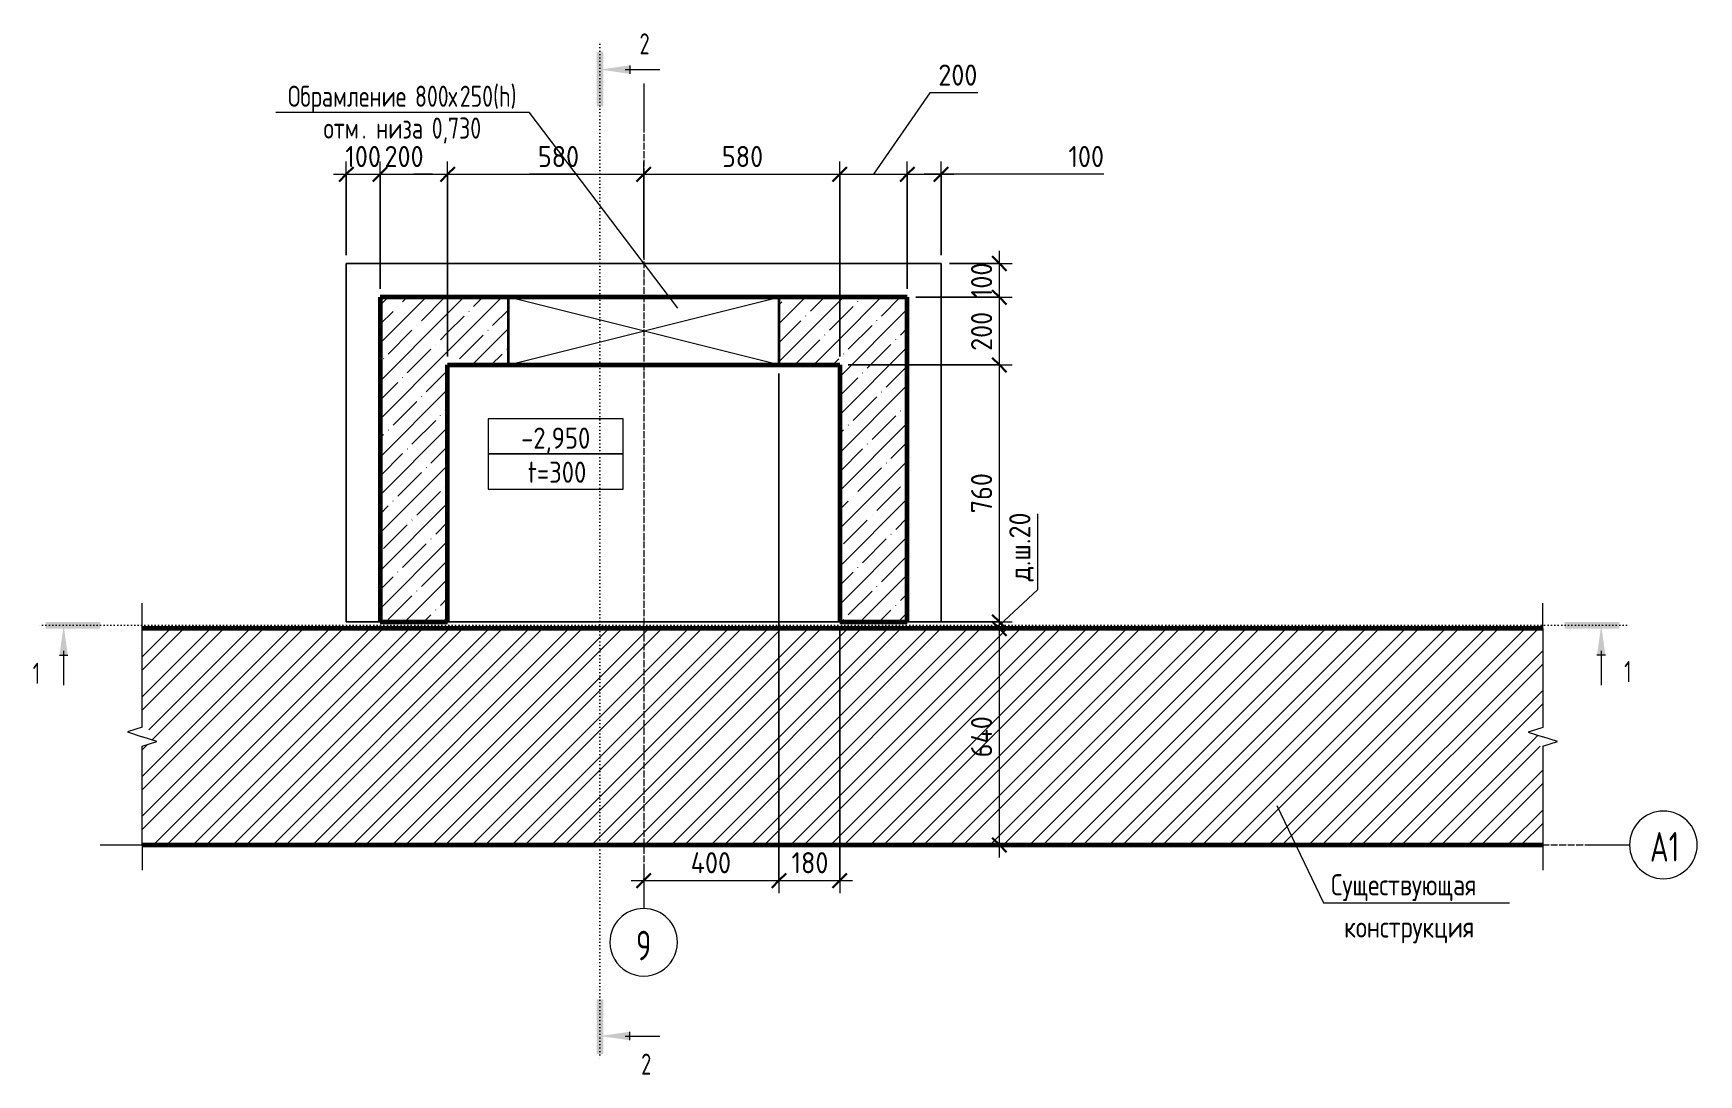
# Model space of a CAD drawing. Header units: millimetres. Extents: x 30199 to 68228, y -5153 to 33546.
# Drawn here: x 30199 to 35126, y 30465 to 33546 of the extents above.
import ezdxf

# ---------------------------------------------------------------- set-up
doc = ezdxf.new("R2010")
doc.units = ezdxf.units.MM
doc.linetypes.add('02 Штрихпунктирная _20 мм_', pattern=[25, 20, -2.5, 0, -2.5])
doc.linetypes.add('04 Пунктир 10мм', pattern=[10, 0, -10])
for name, color, linetype, lineweight in [('AA_Dim', 7, 'Continuous', 9), ('AA_Dim-25', 7, 'Continuous', 9), ('AA_Oformlenie', 7, 'Continuous', 9), ('AA_Razrez', 7, 'Continuous', 9), ('AA_Vinoska', 7, 'Continuous', 9), ('AF_Okno', 7, 'Continuous', 20), ('AF_Pokritie', 7, 'Continuous', 9), ('AF_Stena', 7, 'Continuous', 60), ('AF_Stena_Опалубка', 253, 'Continuous', 20), ('KR_Fundament', 7, 'Continuous', 20), ('Оси', 7, 'Continuous', 9)]:
    doc.layers.add(name, color=color, linetype=linetype, lineweight=lineweight)
doc.styles.add('GOST Common', font='GOST_Common.ttf', dxfattribs={"width": 0.85, "height": 62.5})
doc.styles.add('ISOCPEUR', font='isocpeur.TTF', dxfattribs={"width": 0.7, "height": 87.5})
doc.styles.add('ISOCPEUR_1', font='isocpeur.TTF', dxfattribs={"width": 0.9, "height": 62.5})
doc.styles.add('ISOCPEUR_2', font='isocpeur.TTF', dxfattribs={"width": 0.7, "height": 62.5})
doc.styles.add('ISOCPEUR_3', font='isocpeur.TTF', dxfattribs={"width": 0.85, "height": 62.5})
doc.styles.add('ISOCPEUR_4', font='isocpeur.TTF', dxfattribs={"width": 0.75, "height": 62.5})
doc.dimstyles.new('00_Точн_3_знака__прозр_', dxfattribs={"dimscale": 304.8, "dimtxt": 62.672186, "dimasz": 0.139436, "dimexe": 0.123031, "dimexo": 0.082021, "dimgap": 0.008202, "dimtad": 1, "dimdec": 3, "dimrnd": 0.001, "dimdsep": 46, "dimtxsty": 'ISOCPEUR_1', "dimblk1": 'OBLIQUE', "dimblk2": 'OBLIQUE', "dimsah": 1, "dimcen": 0.09, "dimdle": 0.123031, "dimazin": 0, "dimtfac": 1, "dimtdec": 4, "dimtix": 1, "dimtmove": 0, "dimatfit": 3, "dimfxl": 1, "dimtvp": 1, "dimtolj": 1, "dimtzin": 0, "dimlwd": 18, "dimlwe": 18, "dimarcsym": 2})
doc.dimstyles.new('00_Точн_3_знака__прозр__1', dxfattribs={"dimscale": 304.8, "dimtxt": 62.672186, "dimasz": 0.139436, "dimexe": 0.123031, "dimexo": 0.082021, "dimgap": 0.008202, "dimtad": 1, "dimdec": 3, "dimrnd": 0.001, "dimdsep": 46, "dimtxsty": 'ISOCPEUR_1', "dimblk1": 'OBLIQUE', "dimblk2": 'OBLIQUE', "dimsah": 1, "dimcen": 0.09, "dimdle": 0.123031, "dimazin": 0, "dimtfac": 1, "dimtdec": 4, "dimtix": 1, "dimtmove": 1, "dimatfit": 3, "dimfxl": 1, "dimtvp": 1, "dimtolj": 1, "dimtzin": 0, "dimlwd": 18, "dimlwe": 18, "dimarcsym": 2})
doc.dimstyles.new('05_Округл_5мм__прозр_', dxfattribs={"dimscale": 304.8, "dimtxt": 62.672186, "dimasz": 0.139436, "dimexe": 0.123031, "dimexo": 0.082021, "dimgap": 0.008202, "dimtad": 1, "dimdec": 0, "dimrnd": 5, "dimdsep": 46, "dimtxsty": 'ISOCPEUR_1', "dimblk1": 'OBLIQUE', "dimblk2": 'OBLIQUE', "dimsah": 1, "dimcen": 0.09, "dimdle": 0.123031, "dimazin": 0, "dimtfac": 1, "dimtdec": 4, "dimtix": 1, "dimtmove": 0, "dimatfit": 3, "dimfxl": 1, "dimtvp": 1, "dimtolj": 1, "dimtzin": 0, "dimlwd": 18, "dimlwe": 18, "dimarcsym": 2})
doc.dimstyles.new('05_Округл_5мм__прозр__1', dxfattribs={"dimscale": 304.8, "dimtxt": 62.672186, "dimasz": 0.139436, "dimexe": 0.123031, "dimexo": 0.082021, "dimgap": 0.008202, "dimtad": 1, "dimdec": 0, "dimrnd": 5, "dimdsep": 46, "dimtxsty": 'ISOCPEUR_1', "dimblk1": 'OBLIQUE', "dimblk2": 'OBLIQUE', "dimsah": 1, "dimcen": 0.09, "dimdle": 0.123031, "dimazin": 0, "dimtfac": 1, "dimtdec": 4, "dimtix": 1, "dimtmove": 1, "dimatfit": 3, "dimfxl": 1, "dimtvp": 1, "dimtolj": 1, "dimtzin": 0, "dimlwd": 18, "dimlwe": 18, "dimarcsym": 2})
pattern_1 = [(45, (36609.31, -9357.62), (-56.1266, 56.1266), []), (45, (36665.44, -9357.62), (-56.1266, 56.1266), [99.219, -19.844, 0.8382, -19.006])]

# ---------------------------------------------------------------- blocks, each defined once
blk = doc.blocks.new('231_Отверстие прямоугольное в стене _Окно_Стена_ - Отверстие прямоугольное с обрамлением-4148655-Схема расположения форшахты в_о 9-А1')
at = {"layer": 'AA_Oformlenie', "lineweight": 35}
for p, q in [((-275, -100), (-275, 100)), ((-275, 100), (525, 100)), ((525, 100), (525, -100)), ((525, -100), (-275, -100))]:
    blk.add_line(p, q, dxfattribs=at)
at = {"layer": 'AA_Oformlenie'}
for p, q in [((-275, 100), (-275, -100)), ((525, 100), (-275, 100)), ((525, 100), (-275, -100)), ((-275, 100), (525, -100)), ((525, 100), (525, -100)), ((-275, -100), (525, -100))]:
    blk.add_line(p, q, dxfattribs=at)
at = {"layer": 'AF_Okno', "lineweight": 9}
for p, q in [((462.5, 100), (-275, 100)), ((525, 100), (462.5, 100)), ((-275, -100), (-212.5, -100)), ((-212.5, -100), (525, -100))]:
    blk.add_line(p, q, dxfattribs=at)
blk = doc.blocks.new('011_ЛинияОбрыва _ЭлУзла_Линия_ - Тип 1-4091835-Схема расположения форшахты в_о 9-А1')
at = {"layer": 'AA_Oformlenie'}
for p, q in [((0, 0), (292.5, 0)), ((348.2, 0), (640, 0))]:
    blk.add_line(p, q, dxfattribs=at)
blk = doc.blocks.new('Ось сетки - d_4мм-2765513-Схема расположения форшахты в_о 9-А1')
at = {"layer": 'Оси'}
for start, end in [(360, 180), (360, 180), (180, 360), (180, 360)]:
    blk.add_arc((0, 0), 4, start, end, dxfattribs=at)
blk = doc.blocks.new('DIMBLOCK1-Схема расположения форшахты в_о 9-А1')
at = {"layer": 'AA_Dim-25', "lineweight": 30}
for p, q in [((33057.5, 31785), (33036.3, 31806.2)), ((33057.5, 31785), (33078.8, 31763.7)), ((33057.5, 31145), (33036.3, 31166.2)), ((33057.5, 31145), (33078.8, 31123.7))]:
    blk.add_line(p, q, dxfattribs=at)
at = {"layer": 'AA_Dim-25', "lineweight": 18}
for p, q in [((33052.5, 31785), (33095, 31785)), ((33057.5, 31785), (33052.5, 31785)), ((33057.5, 31107.5), (33057.5, 31785)), ((33052.5, 31145), (33095, 31145)), ((33057.5, 31145), (33052.5, 31145))]:
    blk.add_line(p, q, dxfattribs=at)
at = {"layer": 'AA_Dim-25', "color": 0, "lineweight": 18, "insert": (32973.6, 31404.1), "char_height": 62.5, "width": 146.156, "attachment_point": 1, "rotation": 90, "line_spacing_factor": 1.135194, "style": 'ISOCPEUR_1'}
blk.add_mtext('640', dxfattribs=at)
blk = doc.blocks.new('_Oblique')
at = {"color": 0, "linetype": 'ByBlock', "lineweight": -2}
blk.add_line((-0.5, -0.5), (0.5, 0.5), dxfattribs=at)
blk = doc.blocks.new('DIMBLOCK2-Схема расположения форшахты в_о 9-А1')
at = {"layer": 'AA_Dim-25', "lineweight": 18}
for p, q in [((33170.6, 32124.8), (33170.6, 31899.9)), ((33170.6, 31899.9), (33057.5, 31794.7)), ((31450.1, 31804.5), (33095, 31804.5)), ((33057.5, 31804.5), (31450.1, 31804.5)), ((33052.5, 31785), (33095, 31785)), ((33057.5, 31785), (33052.5, 31785)), ((33057.5, 31785), (33057.5, 31804.5))]:
    blk.add_line(p, q, dxfattribs=at)
at = {"layer": 'AA_Dim-25', "lineweight": 30}
for p, q in [((33057.5, 31804.5), (33036.3, 31825.7)), ((33057.5, 31785), (33036.3, 31806.2)), ((33057.5, 31804.5), (33078.8, 31783.2)), ((33057.5, 31785), (33078.8, 31763.7))]:
    blk.add_line(p, q, dxfattribs=at)
at = {"layer": 'AA_Dim-25', "color": 0, "lineweight": 18, "insert": (33086.7, 31924.9), "char_height": 62.5, "width": 239.81, "attachment_point": 1, "rotation": 90, "line_spacing_factor": 1.135194, "style": 'ISOCPEUR_1'}
blk.add_mtext('д.ш.20', dxfattribs=at)
blk = doc.blocks.new('DIMBLOCK3-Схема расположения форшахты в_о 9-А1')
at = {"layer": 'AA_Dim-25', "lineweight": 30}
for p, q in [((33057.5, 32565), (33036.3, 32586.2)), ((33057.5, 32565), (33078.8, 32543.7)), ((33057.5, 31804.5), (33036.3, 31825.7)), ((33057.5, 31804.5), (33078.8, 31783.2))]:
    blk.add_line(p, q, dxfattribs=at)
at = {"layer": 'AA_Dim-25', "lineweight": 18}
for p, q in [((32610.1, 32565), (33095, 32565)), ((33057.5, 32565), (32610.1, 32565)), ((33057.5, 31804.5), (33057.5, 32565)), ((31450.1, 31804.5), (33095, 31804.5)), ((33057.5, 31804.5), (31450.1, 31804.5))]:
    blk.add_line(p, q, dxfattribs=at)
at = {"layer": 'AA_Dim-25', "color": 0, "lineweight": 18, "insert": (32973.6, 32126.2), "char_height": 62.5, "width": 140.48, "attachment_point": 1, "rotation": 90, "line_spacing_factor": 1.135194, "style": 'ISOCPEUR_1'}
blk.add_mtext('760', dxfattribs=at)
blk = doc.blocks.new('DIMBLOCK4-Схема расположения форшахты в_о 9-А1')
at = {"layer": 'AA_Dim-25', "lineweight": 30}
for p, q in [((33057.5, 32765), (33036.3, 32786.2)), ((33057.5, 32765), (33078.8, 32743.7)), ((33057.5, 32565), (33036.3, 32586.2)), ((33057.5, 32565), (33078.8, 32543.7))]:
    blk.add_line(p, q, dxfattribs=at)
at = {"layer": 'AA_Dim-25', "lineweight": 18}
for p, q in [((32810.1, 32765), (33095, 32765)), ((33057.5, 32765), (32810.1, 32765)), ((33057.5, 32565), (33057.5, 32765)), ((32610.1, 32565), (33095, 32565)), ((33057.5, 32565), (32610.1, 32565))]:
    blk.add_line(p, q, dxfattribs=at)
at = {"layer": 'AA_Dim-25', "color": 0, "lineweight": 18, "insert": (32973.6, 32606.5), "char_height": 62.5, "width": 140.48, "attachment_point": 1, "rotation": 90, "line_spacing_factor": 1.135194, "style": 'ISOCPEUR_1'}
blk.add_mtext('200', dxfattribs=at)
blk = doc.blocks.new('DIMBLOCK5-Схема расположения форшахты в_о 9-А1')
at = {"layer": 'AA_Dim-25', "lineweight": 18}
for p, q in [((32910.1, 32865), (33095, 32865)), ((33057.5, 32865), (32910.1, 32865)), ((33057.5, 32765), (33057.5, 32902.5)), ((32810.1, 32765), (33095, 32765)), ((33057.5, 32765), (32810.1, 32765))]:
    blk.add_line(p, q, dxfattribs=at)
at = {"layer": 'AA_Dim-25', "lineweight": 30}
for p, q in [((33057.5, 32865), (33036.3, 32886.2)), ((33057.5, 32865), (33078.8, 32843.7)), ((33057.5, 32765), (33036.3, 32786.2)), ((33057.5, 32765), (33078.8, 32743.7))]:
    blk.add_line(p, q, dxfattribs=at)
at = {"layer": 'AA_Dim-25', "color": 0, "lineweight": 18, "insert": (32973.6, 32762.4), "char_height": 62.5, "width": 126.29, "attachment_point": 1, "rotation": 90, "line_spacing_factor": 1.135194, "style": 'ISOCPEUR_1'}
blk.add_mtext('100', dxfattribs=at)
blk = doc.blocks.new('010_Текст с выноской - Текст 2 строки-4027658-Схема расположения форшахты в_о 9-А1')
at = {"layer": 'AA_Vinoska'}
blk.add_line((-11, 0), (11, 0), dxfattribs=at)
blk = doc.blocks.new('Разрез - Номер узла_ сзади-394133-Схема расположения форшахты в_о 9-А1')
at = {"layer": 'AA_Razrez'}
for points in [[(7.33, 0.4), (7.33, -0.39), (0.87, -0.39), (0.87, 0.4)], [(3.5, -3.53), (2.5, -3.53), (3, 0)]]:
    blk.add_hatch(color=256, dxfattribs=at).paths.add_polyline_path(points)
for p, q in [((2.5, -3.53), (3.5, -3.53)), ((3, -3), (3, -7.1))]:
    blk.add_line(p, q, dxfattribs=at)
blk = doc.blocks.new('Разрез - Номер узла_ спереди-394134-Схема расположения форшахты в_о 9-А1')
at = {"layer": 'AA_Razrez'}
for points in [[(7.33, 0.4), (7.33, -0.39), (0.87, -0.39), (0.87, 0.4)], [(3.5, -3.53), (2.5, -3.53), (3, 0)]]:
    blk.add_hatch(color=256, dxfattribs=at).paths.add_polyline_path(points)
for p, q in [((2.5, -3.53), (3.5, -3.53)), ((3, -3), (3, -7.1))]:
    blk.add_line(p, q, dxfattribs=at)
blk = doc.blocks.new('DIMBLOCK6-Схема расположения форшахты в_о 9-А1')
at = {"layer": 'AA_Dim-25', "lineweight": 18}
for p, q in [((31125.1, 32890), (31125.1, 33166.3)), ((31225.1, 32790), (31225.1, 33166.3)), ((31087.6, 33128.8), (31225.1, 33128.8)), ((31125.1, 33128.8), (31125.1, 32890)), ((31225.1, 33128.8), (31225.1, 32790))]:
    blk.add_line(p, q, dxfattribs=at)
at = {"layer": 'AA_Dim-25', "lineweight": 30}
for p, q in [((31125.1, 33128.8), (31103.8, 33107.5)), ((31125.1, 33128.8), (31146.3, 33150)), ((31225.1, 33128.8), (31203.8, 33107.5)), ((31225.1, 33128.8), (31246.3, 33150))]:
    blk.add_line(p, q, dxfattribs=at)
at = {"layer": 'AA_Dim-25', "color": 0, "lineweight": 18, "insert": (31122.4, 33212.7), "char_height": 62.5, "width": 126.29, "attachment_point": 1, "line_spacing_factor": 1.135194, "style": 'ISOCPEUR_1'}
blk.add_mtext('100', dxfattribs=at)
blk = doc.blocks.new('DIMBLOCK7-Схема расположения форшахты в_о 9-А1')
at = {"layer": 'AA_Dim-25', "lineweight": 18}
for p, q in [((31225.1, 32790), (31225.1, 33166.3)), ((31425.1, 32590), (31425.1, 33166.3)), ((31225.1, 33128.8), (31425.1, 33128.8)), ((31225.1, 33128.8), (31225.1, 32790)), ((31238.4, 33128.8), (31380.4, 33128.8)), ((31380.4, 33128.8), (31325.1, 33128.8)), ((31425.1, 33128.8), (31425.1, 32590))]:
    blk.add_line(p, q, dxfattribs=at)
at = {"layer": 'AA_Dim-25', "lineweight": 30}
for p, q in [((31225.1, 33128.8), (31203.8, 33107.5)), ((31225.1, 33128.8), (31246.3, 33150)), ((31425.1, 33128.8), (31403.8, 33107.5)), ((31425.1, 33128.8), (31446.3, 33150))]:
    blk.add_line(p, q, dxfattribs=at)
at = {"layer": 'AA_Dim-25', "color": 0, "lineweight": 18, "insert": (31238.4, 33212.7), "char_height": 62.5, "width": 140.48, "attachment_point": 1, "line_spacing_factor": 1.135194, "style": 'ISOCPEUR_1'}
blk.add_mtext('200', dxfattribs=at)
blk = doc.blocks.new('DIMBLOCK8-Схема расположения форшахты в_о 9-А1')
at = {"layer": 'AA_Dim-25', "lineweight": 18}
for p, q in [((31425.1, 32590), (31425.1, 33166.3)), ((32005.1, 32881.6), (32005.1, 33166.3)), ((31425.1, 33128.8), (32005.1, 33128.8)), ((31425.1, 33128.8), (31425.1, 32590)), ((31667, 33128.8), (31715.1, 33128.8)), ((31809.1, 33128.8), (31667, 33128.8)), ((32005.1, 33128.8), (32005.1, 32881.6))]:
    blk.add_line(p, q, dxfattribs=at)
at = {"layer": 'AA_Dim-25', "lineweight": 30}
for p, q in [((31425.1, 33128.8), (31403.8, 33107.5)), ((31425.1, 33128.8), (31446.3, 33150)), ((32005.1, 33128.8), (31983.8, 33107.5)), ((32005.1, 33128.8), (32026.3, 33150))]:
    blk.add_line(p, q, dxfattribs=at)
at = {"layer": 'AA_Dim-25', "color": 0, "lineweight": 18, "insert": (31692, 33212.7), "char_height": 62.5, "width": 140.48, "attachment_point": 1, "line_spacing_factor": 1.135194, "style": 'ISOCPEUR_1'}
blk.add_mtext('580', dxfattribs=at)
blk = doc.blocks.new('DIMBLOCK9-Схема расположения форшахты в_о 9-А1')
at = {"layer": 'AA_Dim-25', "lineweight": 18}
for p, q in [((32005.1, 32881.6), (32005.1, 33166.3)), ((32585.1, 32590), (32585.1, 33166.3)), ((32005.1, 33128.8), (32585.1, 33128.8)), ((32005.1, 33128.8), (32005.1, 32881.6)), ((32585.1, 33128.8), (32585.1, 32590))]:
    blk.add_line(p, q, dxfattribs=at)
at = {"layer": 'AA_Dim-25', "lineweight": 30}
for p, q in [((32005.1, 33128.8), (31983.8, 33107.5)), ((32005.1, 33128.8), (32026.3, 33150)), ((32585.1, 33128.8), (32563.8, 33107.5)), ((32585.1, 33128.8), (32606.3, 33150))]:
    blk.add_line(p, q, dxfattribs=at)
at = {"layer": 'AA_Dim-25', "color": 0, "lineweight": 18, "insert": (32236.5, 33212.7), "char_height": 62.5, "width": 140.48, "attachment_point": 1, "line_spacing_factor": 1.135194, "style": 'ISOCPEUR_1'}
blk.add_mtext('580', dxfattribs=at)
blk = doc.blocks.new('DIMBLOCK10-Схема расположения форшахты в_о 9-А1')
at = {"layer": 'AA_Dim-25', "lineweight": 18}
for p, q in [((32851.8, 33369.8), (32685.1, 33128.8)), ((32993.9, 33369.8), (32851.8, 33369.8)), ((32585.1, 32590), (32585.1, 33166.3)), ((32785.1, 32790), (32785.1, 33166.3)), ((32585.1, 33128.8), (32785.1, 33128.8)), ((32585.1, 33128.8), (32585.1, 32590)), ((32785.1, 33128.8), (32785.1, 32790))]:
    blk.add_line(p, q, dxfattribs=at)
at = {"layer": 'AA_Dim-25', "lineweight": 30}
for p, q in [((32585.1, 33128.8), (32563.8, 33107.5)), ((32585.1, 33128.8), (32606.3, 33150)), ((32785.1, 33128.8), (32763.8, 33107.5)), ((32785.1, 33128.8), (32806.3, 33150))]:
    blk.add_line(p, q, dxfattribs=at)
at = {"layer": 'AA_Dim-25', "color": 0, "lineweight": 18, "insert": (32876.8, 33453.7), "char_height": 62.5, "width": 140.48, "attachment_point": 1, "line_spacing_factor": 1.135194, "style": 'ISOCPEUR_1'}
blk.add_mtext('200', dxfattribs=at)
blk = doc.blocks.new('DIMBLOCK11-Схема расположения форшахты в_о 9-А1')
at = {"layer": 'AA_Dim-25', "lineweight": 18}
for p, q in [((32785.1, 32790), (32785.1, 33166.3)), ((32885.1, 32890), (32885.1, 33166.3)), ((32785.1, 33128.8), (32922.6, 33128.8)), ((32785.1, 33128.8), (32785.1, 32790)), ((33236.7, 33128.8), (32835.1, 33128.8)), ((32885.1, 33128.8), (32885.1, 32890)), ((33366.9, 33128.8), (33236.7, 33128.8))]:
    blk.add_line(p, q, dxfattribs=at)
at = {"layer": 'AA_Dim-25', "lineweight": 30}
for p, q in [((32785.1, 33128.8), (32763.8, 33107.5)), ((32785.1, 33128.8), (32806.3, 33150)), ((32885.1, 33128.8), (32863.8, 33107.5)), ((32885.1, 33128.8), (32906.3, 33150))]:
    blk.add_line(p, q, dxfattribs=at)
at = {"layer": 'AA_Dim-25', "color": 0, "lineweight": 18, "insert": (33261.7, 33212.7), "char_height": 62.5, "width": 126.29, "attachment_point": 1, "line_spacing_factor": 1.135194, "style": 'ISOCPEUR_1'}
blk.add_mtext('100', dxfattribs=at)
blk = doc.blocks.new('DIMBLOCK12-Схема расположения форшахты в_о 9-А1')
at = {"layer": 'AA_Dim-25', "lineweight": 18}
for p, q in [((32405.1, 32540), (32405.1, 31002.1)), ((32405.1, 31039.6), (32405.1, 32540)), ((32005.1, 31044.6), (32005.1, 31002.1)), ((32005.1, 31039.6), (32005.1, 31044.6)), ((31967.6, 31039.6), (32405.1, 31039.6))]:
    blk.add_line(p, q, dxfattribs=at)
at = {"layer": 'AA_Dim-25', "lineweight": 30}
for p, q in [((32005.1, 31039.6), (32026.3, 31060.8)), ((32405.1, 31039.6), (32426.3, 31060.8)), ((32005.1, 31039.6), (31983.8, 31018.3)), ((32405.1, 31039.6), (32383.8, 31018.3))]:
    blk.add_line(p, q, dxfattribs=at)
at = {"layer": 'AA_Dim-25', "color": 0, "lineweight": 18, "insert": (32144.2, 31123.5), "char_height": 62.5, "width": 146.156, "attachment_point": 1, "line_spacing_factor": 1.135194, "style": 'ISOCPEUR_1'}
blk.add_mtext('400', dxfattribs=at)
blk = doc.blocks.new('DIMBLOCK13-Схема расположения форшахты в_о 9-А1')
at = {"layer": 'AA_Dim-25', "lineweight": 18}
for p, q in [((32405.1, 32540), (32405.1, 31002.1)), ((32405.1, 31039.6), (32405.1, 32540)), ((32585.1, 31779.5), (32585.1, 31002.1)), ((32585.1, 31039.6), (32585.1, 31779.5)), ((32405.1, 31039.6), (32622.6, 31039.6))]:
    blk.add_line(p, q, dxfattribs=at)
at = {"layer": 'AA_Dim-25', "lineweight": 30}
for p, q in [((32405.1, 31039.6), (32426.3, 31060.8)), ((32585.1, 31039.6), (32606.3, 31060.8)), ((32405.1, 31039.6), (32383.8, 31018.3)), ((32585.1, 31039.6), (32563.8, 31018.3))]:
    blk.add_line(p, q, dxfattribs=at)
at = {"layer": 'AA_Dim-25', "color": 0, "lineweight": 18, "insert": (32442.4, 31123.5), "char_height": 62.5, "width": 126.29, "attachment_point": 1, "line_spacing_factor": 1.135194, "style": 'ISOCPEUR_1'}
blk.add_mtext('180', dxfattribs=at)
blk = doc.blocks.new('042_М_ФундПлиты_ТолщинаОтметка - 042_М_ФундПлиты_ТолщинаОтметка-647274-Схема расположения форшахты в_о 9-А1')
at = {"layer": 'AA_Vinoska'}
for p, q in [((8, 4.17), (-8, 4.17)), ((-8, 4.17), (-8, 0)), ((8, 0), (8, 4.17)), ((8, 0), (-8, 0)), ((-8, 0), (-8, -4.17)), ((-8, 0), (8, 0)), ((8, -4.17), (8, 0)), ((-8, -4.17), (8, -4.17))]:
    blk.add_line(p, q, dxfattribs=at)
blk = doc.blocks.new('042_М_Отверстия - Позиция и размер-2808408-Схема расположения форшахты в_о 9-А1')
at = {"layer": 'AA_Vinoska'}
blk.add_line((-15, 0), (15, 0), dxfattribs=at)

msp = doc.modelspace()

# ---------------------------------------------------------------- hatches: boundary and pattern name
at = {"layer": 'AF_Stena', "lineweight": 9}
h = msp.add_hatch(dxfattribs=at)
h.set_pattern_fill('FP_1', color=256, style=0, pattern_type=2)
h.set_pattern_definition(pattern_1)
h.paths.add_polyline_path([(31225.0616, 31804.5), (31425.0616, 31804.5), (31425.0616, 32765), (31225.0616, 32765)])
h = msp.add_hatch(dxfattribs=at)
h.set_pattern_fill('FP_1', color=256, style=0, pattern_type=2)
h.set_pattern_definition(pattern_1)
h.paths.add_polyline_path([(31605.0616, 32565), (31605.0616, 32765), (31425.0616, 32765), (31425.0616, 32565)])
h.paths.add_polyline_path([(32585.0616, 32565), (32585.0616, 32765), (32405.0616, 32765), (32405.0616, 32565)])
h = msp.add_hatch(dxfattribs=at)
h.set_pattern_fill('FP_1', color=256, style=0, pattern_type=2)
h.set_pattern_definition(pattern_1)
h.paths.add_polyline_path([(32585.0616, 31804.5), (32785.0616, 31804.5), (32785.0616, 32765), (32585.0616, 32765), (32585.0616, 32565)])
h = msp.add_hatch(dxfattribs=at)
h.set_pattern_fill('FP_2', color=256, style=0, pattern_type=2)
h.set_pattern_definition([(45, (36609.31, -9357.62), (-58.9331, 58.9331), []), (45, (36648.6, -9357.62), (-58.9331, 58.9331), [])])
h.paths.add_polyline_path([(34665.0616, 31145), (34665.0616, 31436.8457), (34645.4353, 31436.8457), (34645.4353, 31465), (34665.0616, 31465), (34621.7603, 31478.75), (34665.0616, 31492.5), (34665.0616, 31785), (30521.4555, 31785), (30521.4555, 31493.1543), (30541.0818, 31493.1543), (30541.0818, 31465), (30521.4555, 31465), (30564.7567, 31451.25), (30521.4555, 31437.5), (30521.4555, 31145), (34645.4353, 31145)])

# ---------------------------------------------------------------- linework, layer by layer
at = {"layer": 'AA_Razrez', "linetype": '04 Пунктир 10мм'}
for p, q in [((31875.48, 33513.6225), (31875.48, 30504.5241)), ((34913.0309, 31794.5825), (30213.8996, 31794.5825))]:
    msp.add_line(p, q, dxfattribs=at)
at = {"layer": 'AA_Vinoska'}
for p, q in [((32106.4083, 32732.4992), (31666.681, 33312.5563)), ((31544.583, 32372.774), (31544.583, 32301.5033)), ((30521.4555, 31785), (30521.4555, 31860)), ((34665.0616, 31785), (34665.0616, 31860)), ((30521.4555, 31493.1543), (30478.1304, 31479.0772)), ((34665.0616, 31492.5), (34621.7603, 31478.75)), ((30478.1304, 31479.0772), (30521.4555, 31465)), ((30564.7567, 31451.25), (30521.4555, 31465)), ((30521.4555, 31437.5), (30564.7567, 31451.25)), ((34621.7603, 31478.75), (34665.0616, 31465)), ((34708.3867, 31450.9228), (34665.0616, 31465)), ((34665.0616, 31436.8457), (34708.3867, 31450.9228)), ((33877.9955, 31261.4436), (34016.4989, 30973.6994)), ((30521.4555, 31145), (30521.4555, 31070)), ((34665.0616, 31145), (34665.0616, 31070))]:
    msp.add_line(p, q, dxfattribs=at)
at = {"layer": 'AF_Pokritie'}
for p, q in [((31125.0616, 31805), (31125.0616, 32865)), ((31125.0616, 32865), (32885.0616, 32865)), ((32885.0616, 32865), (31125.0616, 32865)), ((31125.0616, 32865), (31125.0616, 31805)), ((32885.0616, 32865), (32885.0616, 31805)), ((32885.0616, 31805), (32885.0616, 32865)), ((31225.0616, 31805), (31125.0616, 31805)), ((31125.0616, 31805), (31225.0616, 31805)), ((32585.0616, 31805), (31425.0616, 31805)), ((31425.0616, 31805), (32585.0616, 31805)), ((32885.0616, 31805), (32785.0616, 31805)), ((32785.0616, 31805), (32885.0616, 31805))]:
    msp.add_line(p, q, dxfattribs=at)
at = {"layer": 'AF_Stena_Опалубка', "lineweight": 60}
for p, q in [((31425.0616, 32765), (31225.0616, 32765)), ((31225.0616, 32765), (31225.0616, 31804.5)), ((32585.0616, 32765), (31425.0616, 32765)), ((32785.0616, 32765), (32585.0616, 32765)), ((32785.0616, 31804.5), (32785.0616, 32765)), ((31425.0616, 31804.5), (31425.0616, 32565)), ((31425.0616, 32565), (32585.0616, 32565)), ((32585.0616, 32565), (32585.0616, 31804.5)), ((34665.0616, 31785), (30521.4555, 31785)), ((31225.0616, 31804.5), (31425.0616, 31804.5)), ((32585.0616, 31804.5), (32785.0616, 31804.5)), ((30521.4555, 31145), (34665.0616, 31145))]:
    msp.add_line(p, q, dxfattribs=at)
at = {"layer": 'KR_Fundament'}
for p, q in [((31225.0616, 31805), (31225.0616, 32765)), ((31225.0616, 32765), (32785.0616, 32765)), ((32785.0616, 32765), (31225.0616, 32765)), ((31225.0616, 32765), (31225.0616, 31805)), ((32785.0616, 32765), (32785.0616, 31805)), ((32785.0616, 31805), (32785.0616, 32765)), ((32585.0616, 31805), (31425.0616, 31805)), ((31425.0616, 31805), (32585.0616, 31805))]:
    msp.add_line(p, q, dxfattribs=at)
at = {"layer": 'Оси'}
for p, q in [((32005.0616, 33397.3282), (32005.0616, 33272.3282)), ((30397.3336, 31145), (30522.3336, 31145)), ((34796.9749, 31145), (34921.9749, 31145)), ((32005.0616, 31081.7534), (32005.0616, 30956.7534))]:
    msp.add_line(p, q, dxfattribs=at)
at = {"layer": 'Оси', "linetype": '02 Штрихпунктирная _20 мм_'}
for p, q in [((32005.0616, 33272.3282), (32005.0616, 31081.7534)), ((30522.3336, 31145), (34796.9749, 31145))]:
    msp.add_line(p, q, dxfattribs=at)

# ---------------------------------------------------------------- block references
at = {"layer": 'AA_Oformlenie'}
for p, rotation in [((30521.4555, 31145), 90), ((34665.0616, 31785), 270)]:
    msp.add_blockref('011_ЛинияОбрыва _ЭлУзла_Линия_ - Тип 1-4091835-Схема расположения форшахты в_о 9-А1', p, dxfattribs=dict(at, rotation=rotation))
at = {"layer": 'AA_Razrez', "extrusion": (0, 0, -1), "xscale": 24.99999999999999, "yscale": 24.99999999999999, "zscale": 24.99999999999999, "rotation": 270.0000000000003}
msp.add_blockref('Разрез - Номер узла_ сзади-394133-Схема расположения форшахты в_о 9-А1', (-31875.48, 33513.6225), dxfattribs=at)
at = {"layer": 'AA_Razrez', "xscale": 24.99999999999999, "yscale": 24.99999999999999, "zscale": 24.99999999999999}
msp.add_blockref('Разрез - Номер узла_ спереди-394134-Схема расположения форшахты в_о 9-А1', (30213.8996, 31794.5825), dxfattribs=at)
at = {"layer": 'AA_Razrez', "extrusion": (0, 0, -1), "xscale": 24.99999999999999, "yscale": 24.99999999999999, "zscale": 24.99999999999999}
msp.add_blockref('Разрез - Номер узла_ сзади-394133-Схема расположения форшахты в_о 9-А1', (-34913.0309, 31794.5825), dxfattribs=at)
at = {"layer": 'AA_Razrez', "xscale": 24.99999999999999, "yscale": 24.99999999999999, "zscale": 24.99999999999999, "rotation": 89.99999999999947}
msp.add_blockref('Разрез - Номер узла_ спереди-394134-Схема расположения форшахты в_о 9-А1', (31875.48, 30504.5241), dxfattribs=at)
at = {"layer": 'AA_Vinoska'}
for name, p, xscale, yscale, zscale in [('042_М_Отверстия - Позиция и размер-2808408-Схема расположения форшахты в_о 9-А1', (31291.681, 33312.5563), 24.99999999999999, 24.99999999999999, 24.99999999999999), ('042_М_ФундПлиты_ТолщинаОтметка - 042_М_ФундПлиты_ТолщинаОтметка-647274-Схема расположения форшахты в_о 9-А1', (31744.583, 32301.4533), 24.99999999999999, 24.99999999999999, 24.99999999999999), ('010_Текст с выноской - Текст 2 строки-4027658-Схема расположения форшахты в_о 9-А1', (34291.4989, 30973.6994), 25, 25, 25)]:
    msp.add_blockref(name, p, dxfattribs=dict(at, xscale=xscale, yscale=yscale, zscale=zscale))
at = {"layer": 'AF_Okno', "rotation": 180}
msp.add_blockref('231_Отверстие прямоугольное в стене _Окно_Стена_ - Отверстие прямоугольное с обрамлением-4148655-Схема расположения форшахты в_о 9-А1', (32130.0616, 32665), dxfattribs=at)
at = {"layer": 'Оси', "xscale": 24.99999999999999, "yscale": 24.99999999999999, "zscale": 24.99999999999999}
for p, rotation in [((35021.9749, 31145), 269.9999999999996), ((32005.0616, 30856.7534), 180)]:
    msp.add_blockref('Ось сетки - d_4мм-2765513-Схема расположения форшахты в_о 9-А1', p, dxfattribs=dict(at, rotation=rotation))

# ---------------------------------------------------------------- texts
at = {"layer": 'AA_Razrez', "char_height": 62.5, "attachment_point": 1, "style": 'ISOCPEUR_2'}
for s, insert, width in [('\\fISOCPEUR|b0|i0|c204|p34|;\\W.7;2', (31992.8332, 33545.9878), 37.879734), ('\\fISOCPEUR|b0|i0|c204|p34|;\\W.7;1', (30197.6389, 31683.9905), 26.656109), ('\\fISOCPEUR|b0|i0|c204|p34|;\\W.7;1', (34906.0165, 31688.784), 26.656109), ('\\fISOCPEUR|b0|i0|c204|p34|;\\W.7;2', (31997.6268, 30527.6432), 37.879734)]:
    msp.add_mtext(s, dxfattribs=dict(at, insert=insert, width=width))
at = {"layer": 'AA_Vinoska', "char_height": 62.5, "attachment_point": 1}
for s, insert, width, style in [('Обрамление', (30952.5664, 33391.0508), 419.382773, 'ISOCPEUR_4'), (' 800', (31298.5918, 33391.0508), 156.329062, 'ISOCPEUR_4'), ('\\fISOCPEUR|b0|i0|c204|p34|;\\W.75;х', (31427.5762, 33391.0508), 40.58543, 'ISOCPEUR_4'), ('250(h)', (31461.0625, 33391.0508), 207.436641, 'ISOCPEUR_4'), ('отм', (31058.0352, 33296.8668), 136.78793, 'ISOCPEUR_4'), ('низа', (31213.0645, 33296.8668), 163.844883, 'ISOCPEUR_4'), (' 0,730', (31348.25, 33296.8668), 216.455625, 'ISOCPEUR_4'), ('. ', (31170.8965, 33296.8668), 51.107578, 'ISOCPEUR_4'), ('-2,950', (31642.3434, 32379.7065), 252.130719, 'ISOCPEUR_3'), ('t=300', (31662.1621, 32278.7846), 223.169758, 'ISOCPEUR_3'), ('Существующая', (34038.7372, 31058.257), 609.883766, 'GOST Common'), ('конструкция', (34077.4122, 30933.257), 516.186539, 'GOST Common')]:
    msp.add_mtext(s, dxfattribs=dict(at, insert=insert, width=width, style=style))
at = {"layer": 'Оси', "char_height": 87.5, "attachment_point": 1, "style": 'ISOCPEUR'}
for s, insert, width in [('\\fISOCPEUR|b0|i0|c204|p34|;\\W.7;А', (34982.3692, 31183.1285), 67.34175), ('\\fISOCPEUR|b0|i0|c204|p34|;\\W.7;1', (35037.9317, 31183.1285), 37.879734), ('\\fISOCPEUR|b0|i0|c204|p34|;\\W.7;9', (31982.4318, 30891.055), 51.909266)]:
    msp.add_mtext(s, dxfattribs=dict(at, insert=insert, width=width))

# ---------------------------------------------------------------- dimensions: what is measured, and where the dimension line sits
at = {"layer": 'AA_Dim', "lineweight": 18}
for base, p1, p2, override, picture, middle in [((32785.0616, 33128.7684), (32585.0616, 32565), (32785.0616, 32765), {"dimpost": '<>', "dimfxl": 282.842712}, 'DIMBLOCK10-Схема расположения форшахты в_о 9-А1', (32947.0418, 33412.0084)), ((31425.0616, 33128.7684), (31225.0616, 32765), (31425.0616, 32565), {"dimpost": '<>', "dimfxl": 282.842712}, 'DIMBLOCK7-Схема расположения форшахты в_о 9-А1', (31308.6197, 33171.0216)), ((32005.0616, 33128.7684), (31425.0616, 32565), (32005.0616, 32906.601), {"dimpost": '<>', "dimfxl": 673.120503}, 'DIMBLOCK8-Схема расположения форшахты в_о 9-А1', (31762.2824, 33171.0216)), ((32885.0616, 33128.7684), (32785.0616, 32765), (32885.0616, 32865), {"dimpost": '<>', "dimfxl": 141.421356}, 'DIMBLOCK11-Схема расположения форшахты в_о 9-А1', (33324.8315, 33171.0216))]:
    dim = msp.add_linear_dim(base=base, p1=p1, p2=p2, dimstyle='00_Точн_3_знака__прозр__1', override=override, dxfattribs=at)
    dim.commit()
    dim.dimension.update_dxf_attribs({"geometry": picture, "text_midpoint": middle, "dimtype": 160})
for base, p1, p2, override, picture, middle in [((31225.0616, 33128.7684), (31125.0616, 32865), (31225.0616, 32765), {"dimpost": '<>', "dimfxl": 141.421356}, 'DIMBLOCK6-Схема расположения форшахты в_о 9-А1', (31175.0616, 33162.5184)), ((32585.0616, 33128.7684), (32005.0616, 32906.601), (32585.0616, 32565), {"dimpost": '<>', "dimfxl": 673.120503}, 'DIMBLOCK9-Схема расположения форшахты в_о 9-А1', (32295.0616, 33162.5184)), ((32405.0616, 31039.5783), (32005.0616, 31069.6303), (32405.0616, 32565), {"dimpost": '<>', "dimfxl": 1547.943932}, 'DIMBLOCK12-Схема расположения форшахты в_о 9-А1', (32205.0616, 31073.3283)), ((32585.0616, 31039.5783), (32405.0616, 32565), (32585.0616, 31804.5), {"dimpost": '<>', "dimfxl": 781.511516}, 'DIMBLOCK13-Схема расположения форшахты в_о 9-А1', (32495.0616, 31073.3283))]:
    dim = msp.add_linear_dim(base=base, p1=p1, p2=p2, dimstyle='00_Точн_3_знака__прозр_', override=override, dxfattribs=at)
    dim.commit()
    dim.dimension.update_dxf_attribs({"geometry": picture, "text_midpoint": middle})
for base, p1, p2, override, picture, middle in [((33057.5485, 32865), (32785.0616, 32765), (32885.0616, 32865), {"dimpost": '<>', "dimfxl": 141.421356}, 'DIMBLOCK5-Схема расположения форшахты в_о 9-А1', (33023.7985, 32815)), ((33057.5485, 32765), (32585.0616, 32565), (32785.0616, 32765), {"dimpost": '<>', "dimfxl": 282.842712}, 'DIMBLOCK4-Схема расположения форшахты в_о 9-А1', (33023.7985, 32665)), ((33057.5485364824, 32564.9999999999), (31425.0616079716, 31804.4999999999), (32585.0616079716, 32564.9999999999), {"dimpost": '<>', "dimfxl": 1387.068942}, 'DIMBLOCK3-Схема расположения форшахты в_о 9-А1', (33023.7985364824, 32184.7499999999)), ((33057.5485, 31785), (33027.4965, 31145), (33027.4965, 31785), {"dimpost": '<>', "dimfxl": 640}, 'DIMBLOCK1-Схема расположения форшахты в_о 9-А1', (33023.7985, 31465))]:
    dim = msp.add_linear_dim(base=base, p1=p1, p2=p2, angle=90, dimstyle='05_Округл_5мм__прозр_', override=override, dxfattribs=at)
    dim.commit()
    dim.dimension.update_dxf_attribs({"geometry": picture, "text_midpoint": middle})
dim = msp.add_linear_dim(base=(33057.5485364824, 31804.4999999999), p1=(33027.496498282, 31784.9999999999), p2=(31425.0616079716, 31804.4999999999), angle=90, dimstyle='05_Округл_5мм__прозр__1', override={"dimpost": 'д.ш.<>', "dimfxl": 1602.553533}, dxfattribs=at)
dim.commit()
dim.dimension.update_dxf_attribs({"geometry": 'DIMBLOCK2-Схема расположения форшахты в_о 9-А1', "text_midpoint": (33128.3619739329, 32044.8415506549), "dimtype": 160, "text_rotation": 90})

doc.saveas('drawing.dxf')
